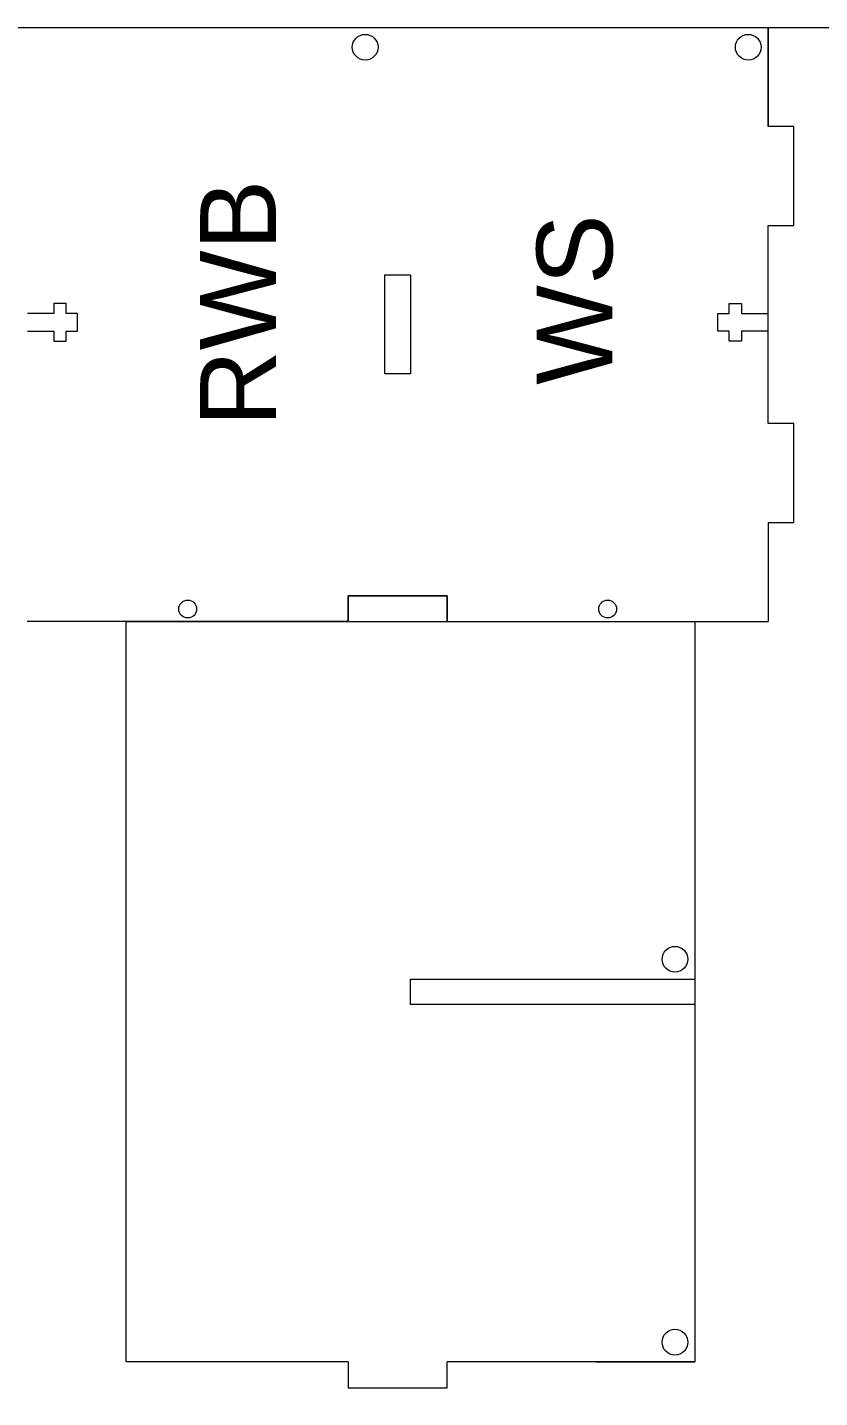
# Model space of a CAD drawing. Header units: inches. Extents: x 5.7 to 64.6, y 3.3 to 60.7.
# Drawn here: x 46.36 to 50.36, y 30.07 to 36.99 of the extents above; entities that cross this region are included whole.
import ezdxf

# ---------------------------------------------------------------- set-up
doc = ezdxf.new("R2010")
doc.units = ezdxf.units.IN
doc.header["$MEASUREMENT"] = 0
doc.layers.add('LASER BLACK', color=7, linetype='Continuous', lineweight=0, true_color=0x000000)
doc.layers.add('LASER MAGENTA', color=6, linetype='Continuous', lineweight=0, true_color=0xff00ff)
doc.styles.get("Standard").update_dxf_attribs({"font": 'Arial.ttf'})

msp = doc.modelspace()

# ---------------------------------------------------------------- linework, layer by layer
at = {"layer": 'LASER MAGENTA'}
for p, q in [((42.36118, 36.99109), (48.36118, 36.99109)), ((46.36118, 36.99109), (50.10118, 36.99109)), ((50.10118, 36.99109), (50.10118, 36.49109)), ((50.23118, 36.49109), (50.10118, 36.49109)), ((50.23118, 35.99109), (50.23118, 36.49109)), ((50.10118, 35.99109), (50.23118, 35.99109)), ((50.09963, 35.54694), (50.09963, 35.45694)), ((50.23118, 34.99109), (50.10118, 34.99109)), ((50.23118, 34.49109), (50.23118, 34.99109)), ((50.10118, 34.49109), (50.10118, 33.99109)), ((50.10118, 34.49109), (50.23118, 34.49109)), ((48.48118, 34.12109), (47.98118, 34.12109)), ((47.98118, 34.12109), (47.98118, 33.99109)), ((47.98118, 33.99109), (47.98118, 34.12109)), ((47.98118, 34.12109), (48.48118, 34.12109)), ((48.48118, 33.99109), (48.48118, 34.12109)), ((48.48118, 34.12109), (48.48118, 33.99109)), ((47.98118, 33.99109), (46.36118, 33.99109)), ((46.86118, 32.37109), (46.86118, 33.99109)), ((46.86118, 33.99109), (47.98118, 33.99109)), ((46.86118, 33.99109), (49.73118, 33.99109)), ((47.73118, 33.99109), (47.23118, 33.99109)), ((48.48118, 33.99109), (50.10118, 33.99109)), ((49.73118, 33.99109), (49.73118, 30.25109)), ((49.73118, 33.99109), (49.73118, 30.25109)), ((46.86118, 30.25109), (46.86118, 32.37109)), ((47.98118, 30.25109), (46.86118, 30.25109)), ((47.98118, 30.25109), (47.98118, 30.12109)), ((49.73118, 30.25109), (48.48118, 30.25109)), ((48.48118, 30.12109), (48.48118, 30.25109)), ((47.98118, 30.12109), (48.48118, 30.12109))]:
    msp.add_line(p, q, dxfattribs=at)
at = {"layer": 'LASER MAGENTA', "linetype": 'Continuous'}
for p, q in [((50.10118, 36.49109), (50.10118, 36.99109)), ((50.10118, 34.99109), (50.10118, 35.99109)), ((46.49478, 35.59681), (46.49473, 35.54681)), ((46.55778, 35.59675), (46.49478, 35.59681)), ((46.55773, 35.54675), (46.55778, 35.59675)), ((49.90458, 35.59675), (49.96758, 35.59681)), ((49.90463, 35.54675), (49.90458, 35.59675)), ((49.96758, 35.59681), (49.96763, 35.54681)), ((46.49473, 35.54681), (46.36273, 35.54694)), ((46.61473, 35.54669), (46.55773, 35.54675)), ((46.61464, 35.45669), (46.61473, 35.54669)), ((49.84763, 35.54669), (49.90463, 35.54675)), ((49.84772, 35.45669), (49.84763, 35.54669)), ((49.96763, 35.54681), (50.09963, 35.54694)), ((46.36264, 35.45694), (46.49464, 35.45681)), ((46.49464, 35.45681), (46.49459, 35.40681)), ((46.55759, 35.40675), (46.55764, 35.45675)), ((46.55764, 35.45675), (46.61464, 35.45669)), ((49.90472, 35.45675), (49.84772, 35.45669)), ((49.90477, 35.40675), (49.90472, 35.45675)), ((50.09972, 35.45694), (49.96772, 35.45681)), ((49.96772, 35.45681), (49.96777, 35.40681)), ((46.49459, 35.40681), (46.55759, 35.40675)), ((49.96777, 35.40681), (49.90477, 35.40675)), ((47.23118, 33.99109), (47.73118, 33.99109)), ((49.23118, 30.25109), (49.73118, 30.25109))]:
    msp.add_line(p, q, dxfattribs=at)
at = {"layer": 'LASER MAGENTA'}
for points in [[(56.49118, 36.99109), (56.49118, 24.99109), (38.49118, 24.99109), (38.49118, 36.99109)], [(48.29518, 35.24109), (48.16718, 35.24109), (48.16718, 35.74109), (48.29518, 35.74109)], [(48.29618, 32.05709), (48.29618, 32.18509), (49.73118, 32.18509), (49.73118, 32.05709)]]:
    msp.add_lwpolyline(points, close=True, dxfattribs=at)
for centre in [(48.06718, 36.89109), (50.00118, 36.89109), (49.63118, 32.28509), (49.63118, 30.35109)]:
    msp.add_circle(centre, 0.065, dxfattribs=at)
at = {"layer": 'LASER MAGENTA', "linetype": 'Continuous'}
for centre in [(47.17118, 34.05359), (49.29118, 34.05359)]:
    msp.add_circle(centre, 0.045, dxfattribs=at)

# ---------------------------------------------------------------- texts
at = {"layer": 'LASER BLACK'}
for s, p in [('RWB', (47.61667, 34.97462)), ('WS', (49.31521, 35.18584))]:
    msp.add_text(s, height=0.382708, rotation=90, dxfattribs=at).set_placement(p)

doc.saveas('drawing.dxf')
